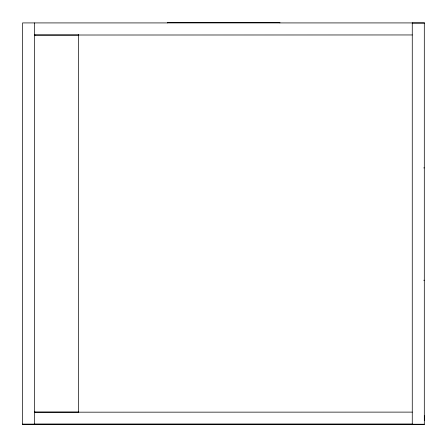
<?xml version="1.0" encoding="UTF-8"?>
<svg xmlns="http://www.w3.org/2000/svg" width="447" height="447" viewBox="0 0 447 447"><rect width="100%" height="100%" fill="white"/><g stroke="black" fill="none" stroke-linecap="round" stroke-linejoin="round"><path stroke-width="0.67" d="M34.603 412.112L35.14 412.112M412.263 23.043L424.298 23.043M35.14 35.034L34.603 35.028L412.263 34.955M34.603 35.056L78.583 35.056M423.722 167.899L424.298 167.899M423.722 280.224L424.298 280.224M34.603 412.089L78.583 412.089M34.603 412.184L412.263 412.117M22.568 424.102L412.263 424.102M424.298 424.22L34.603 424.22L34.603 22.92M424.432 415.727L424.432 420.739M412.263 22.92L412.263 424.22M279.872 22.92L279.872 22.35L167.541 22.35L167.541 22.92M78.532 34.592L78.532 412.553M424.298 22.92L22.568 22.92L22.568 424.65L424.298 424.65L424.298 22.92"/></g></svg>
